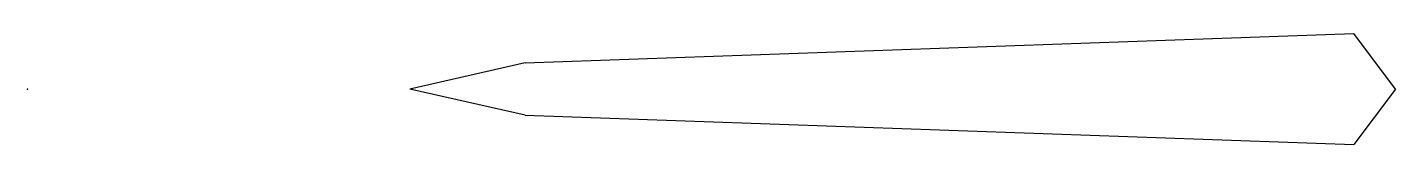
# Model space of a CAD drawing. Header units: millimetres. Extents: x 0 to 985, y -40 to 40.
import ezdxf

# ---------------------------------------------------------------- set-up
doc = ezdxf.new("R2010")
doc.units = ezdxf.units.MM
doc.header["$MEASUREMENT"] = 0

msp = doc.modelspace()

# ---------------------------------------------------------------- linework, layer by layer
for p, q in [((358.51, 18.85), (955.5, 40)), ((985.5, 0), (955.5, 40)), ((358.51, 18.85), (275.5, 0)), ((358.51, -18.85), (275.5, 0)), ((985.5, 0), (955.5, -40)), ((358.51, -18.85), (955.5, -40))]:
    msp.add_line(p, q)
msp.add_point((0, 0))

doc.saveas('drawing.dxf')
